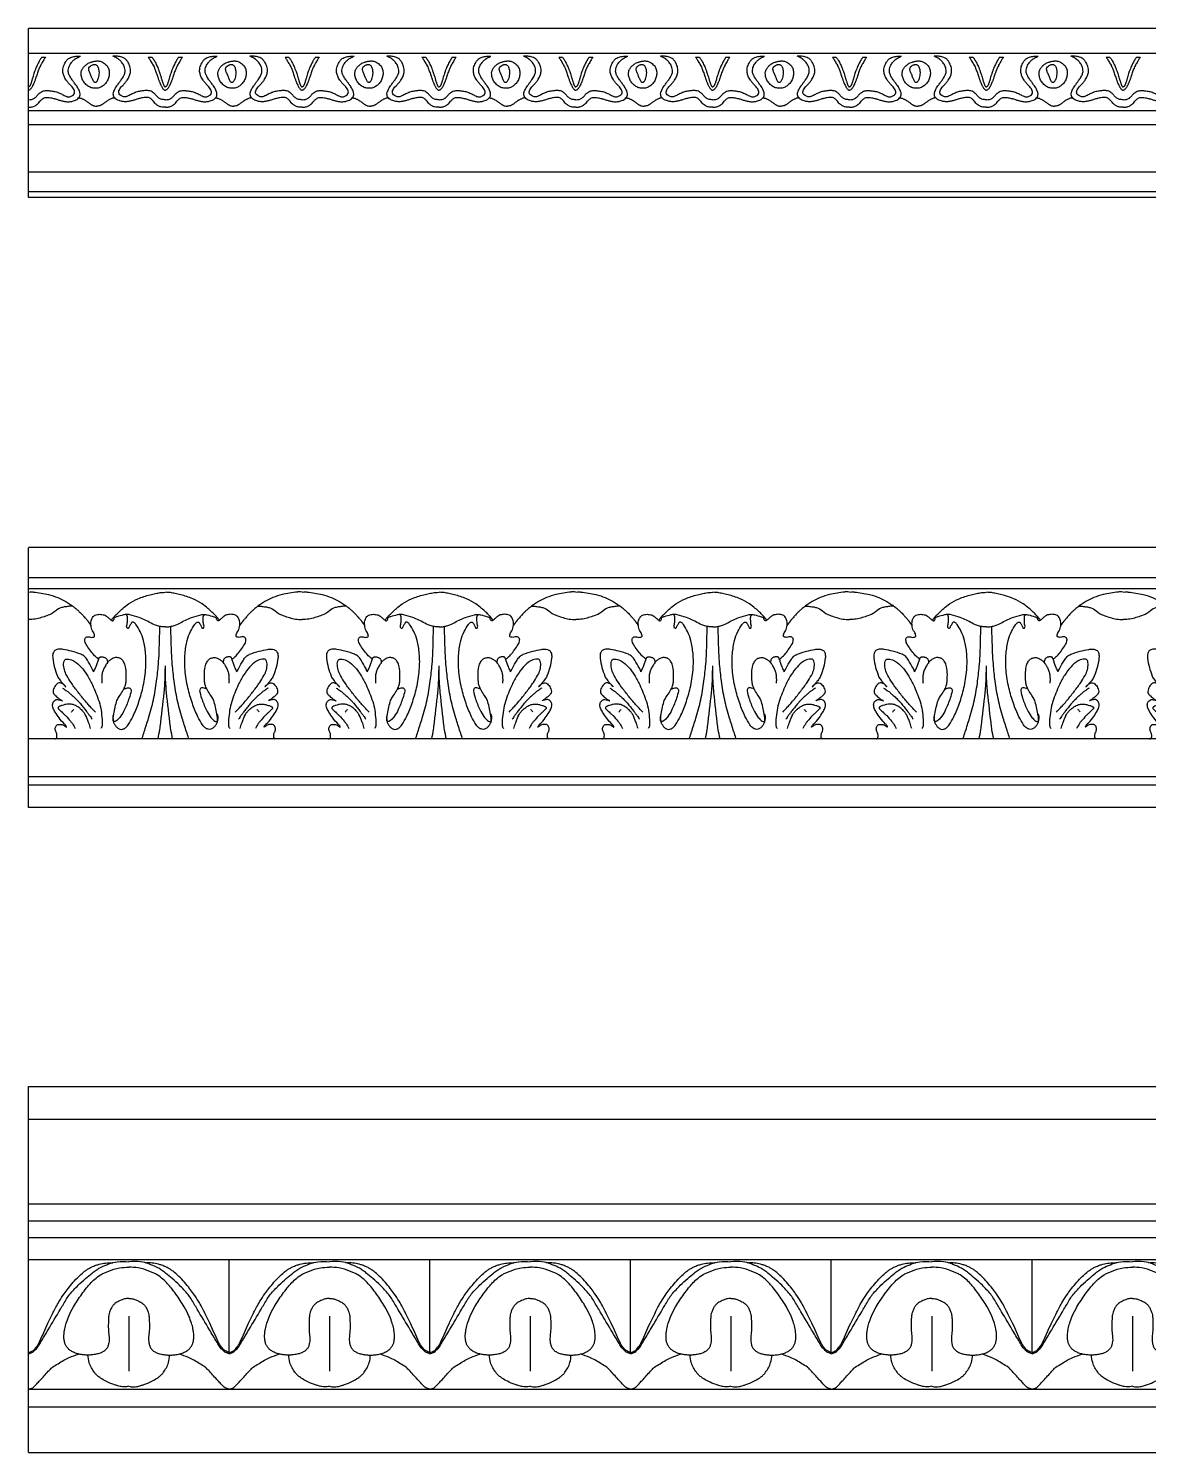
# Model space of a CAD drawing. Header units: millimetres. Extents: x 119.1 to 211.3, y 226 to 289.5.
# Drawn here: x 178.34 to 190.62, y 242.56 to 258.17 of the extents above; entities that cross this region are included whole.
import ezdxf

# ---------------------------------------------------------------- set-up
doc = ezdxf.new("R2010")
doc.units = ezdxf.units.MM

# ---------------------------------------------------------------- blocks, each defined once
blk = doc.blocks.new('*U252')
at = {"color": 0}
for p, q in [((1.5, 1.424), (-1.5, 1.424)), ((1.5, 1.094), (-1.5, 1.094)), ((1.5, 0.973), (-1.5, 0.973)), ((1.5, -0.673), (-1.5, -0.673)), ((1.5, -1.089), (-1.5, -1.089)), ((1.5, -1.178), (-1.5, -1.178)), ((1.5, -1.424), (-1.5, -1.424))]:
    blk.add_line(p, q, dxfattribs=at)
for points in [[(-1.5, 0.937, -0.009265), (-1.461, 0.938, -0.024112), (-1.446, 0.937, -0.032651), (-1.28, 0.91, -0.051327), (-1.178, 0.876, -0.015864), (-1.091, 0.833, -0.029188), (-1.046, 0.805, -0.0031), (-1.009, 0.779, -0.013546), (-1.001, 0.772, -0.005427), (-0.98, 0.756, -0.008258), (-0.967, 0.744, -0.008215), (-0.943, 0.722, -0.010236), (-0.925, 0.704, -0.003917), (-0.906, 0.684, -0.007644), (-0.897, 0.674, -0.001333), (-0.881, 0.656, -0.002462), (-0.873, 0.646, -0.000233), (-0.866, 0.638, -0.000934), (-0.865, 0.637, -0.00168), (-0.858, 0.628, -0.002001), (-0.852, 0.621, -0.000953), (-0.85, 0.619, -0.001013), (-0.849, 0.617, -0.004088), (-0.846, 0.614, -0.003501), (-0.843, 0.61, -0.002399), (-0.84, 0.605, -0.004024), (-0.838, 0.603, -0.000046), (-0.838, 0.603, -0.000083), (-0.837, 0.602, -0.000848), (-0.834, 0.597, -0.000627), (-0.828, 0.59, -0.000987), (-0.828, 0.589, -0.00001), (-0.823, 0.582, -0.00253), (-0.82, 0.577, -0.00158), (-0.815, 0.57)], [(1.5, 0.937, 0.009265), (1.461, 0.938, 0.024112), (1.446, 0.937, 0.032651), (1.28, 0.91, 0.051327), (1.178, 0.876, 0.015864), (1.091, 0.833, 0.029188), (1.046, 0.805, 0.0031), (1.009, 0.779, 0.013546), (1.001, 0.773, 0.005427), (0.98, 0.756, 0.008258), (0.967, 0.744, 0.008215), (0.943, 0.722, 0.010236), (0.925, 0.704, 0.003917), (0.906, 0.684, 0.007644), (0.897, 0.674, 0.001333), (0.881, 0.656, 0.002462), (0.873, 0.646, 0.000233), (0.866, 0.638, 0.000934), (0.865, 0.637, 0.00168), (0.858, 0.628, 0.002001), (0.852, 0.621, 0.000953), (0.85, 0.619, 0.001013), (0.849, 0.617, 0.004088), (0.846, 0.614, 0.003501), (0.843, 0.61, 0.002399), (0.84, 0.605, 0.004024), (0.838, 0.603, 0.000046), (0.838, 0.603, 0.000083), (0.837, 0.602, 0.000848), (0.834, 0.597, 0.000627), (0.828, 0.59, 0.000987), (0.828, 0.589, 0.00001), (0.823, 0.582, 0.00253), (0.82, 0.577, 0.00158), (0.815, 0.57)], [(-1.01, 0.78, 0.014875), (-1.036, 0.781, 0.026831), (-1.05, 0.781, 0.021209), (-1.097, 0.775, 0.023595), (-1.138, 0.767, 0.119445), (-1.202, 0.732, -0.091224), (-1.283, 0.683, -0.03369), (-1.409, 0.644, -0.062134), (-1.48, 0.637, -0.001125), (-1.498, 0.637, -0.013389), (-1.5, 0.637), (-1.5, 0.637, -0.000039), (-1.5, 0.637, -0.000035), (-1.5, 0.637)], [(-0.59, 0.634, -0.007905), (-0.566, 0.663, -0.017317), (-0.554, 0.675, -0.019623), (-0.467, 0.758, -0.028886), (-0.403, 0.808, -0.04973), (-0.3, 0.864, -0.041813), (-0.168, 0.907, -0.008229), (-0.107, 0.921, -0.009921), (-0.055, 0.931, -0.024032), (-0.038, 0.933, -0.011014), (0, 0.934)], [(0.59, 0.634, 0.007905), (0.566, 0.663, 0.017317), (0.554, 0.676, 0.019623), (0.467, 0.758, 0.028886), (0.403, 0.808, 0.04973), (0.3, 0.864, 0.041813), (0.168, 0.907, 0.008229), (0.107, 0.921, 0.009921), (0.055, 0.931, 0.024032), (0.038, 0.933, 0.011014), (0, 0.934)], [(1.01, 0.78, -0.014875), (1.036, 0.781, -0.026831), (1.05, 0.781, -0.021209), (1.097, 0.775, -0.023595), (1.138, 0.767, -0.119445), (1.202, 0.732, 0.091224), (1.283, 0.683, 0.03369), (1.409, 0.644, 0.062134), (1.48, 0.637, 0.001125), (1.498, 0.637, 0.013389), (1.5, 0.637), (1.5, 0.637, 0.000039), (1.5, 0.637, 0.000035), (1.5, 0.637)], [(-0.732, 0.203, -0.020945), (-0.766, 0.23, -0.032638), (-0.785, 0.25, -0.043803), (-0.867, 0.361, -0.119072), (-0.883, 0.41, -0.015011), (-0.884, 0.418, -0.038757), (-0.883, 0.421, -0.129555), (-0.88, 0.43, -0.074354), (-0.868, 0.441, -0.259261), (-0.833, 0.445, 0.18913), (-0.787, 0.444, 0.013345), (-0.776, 0.449, 0.163806), (-0.776, 0.449, 0.107539), (-0.775, 0.45, 0.023371), (-0.775, 0.456, 0.155972), (-0.79, 0.501, -0.11976), (-0.813, 0.557, -0.001508), (-0.815, 0.572, -0.008918), (-0.815, 0.575, -0.010488), (-0.815, 0.576, -0.001423), (-0.816, 0.588, -0.081218), (-0.812, 0.623, -0.069504), (-0.797, 0.66, -0.155991), (-0.77, 0.684, -0.110956), (-0.72, 0.693, -0.055891), (-0.671, 0.686, -0.095956), (-0.645, 0.673, -0.036831), (-0.615, 0.648, 0.048737), (-0.592, 0.629, 0.00177), (-0.586, 0.624, 0.023716), (-0.585, 0.624, 0.032981), (-0.583, 0.623, 0.029648), (-0.581, 0.622, 0.049577), (-0.579, 0.622, 0.072701), (-0.577, 0.622, 0.023979), (-0.576, 0.622, 0.014845), (-0.575, 0.623, 0.055902), (-0.574, 0.624, 0.016455), (-0.57, 0.627, 0.071951), (-0.567, 0.63, 0.034458), (-0.562, 0.639, 0.109955), (-0.56, 0.646, 0.074555), (-0.561, 0.655)], [(0, 0.556, -0.02151), (-0.028, 0.556, -0.030126), (-0.048, 0.558, -0.004046), (-0.065, 0.561, -0.00634), (-0.076, 0.564, -0.083104), (-0.157, 0.596, 0.051032), (-0.286, 0.657, 0.014574), (-0.388, 0.689, 0.069057), (-0.41, 0.692, 0.008512), (-0.425, 0.692, 0.022977), (-0.43, 0.692, 0.004694), (-0.434, 0.691, 0.002239), (-0.441, 0.69, 0.024449), (-0.46, 0.686, 0.006332), (-0.532, 0.667, 0.031029), (-0.546, 0.663, 0.012778), (-0.578, 0.649)], [(-0.568, -0.398, 0.033812), (-0.574, -0.423, 0.052081), (-0.575, -0.439, 0.017774), (-0.572, -0.467, 0.030016), (-0.569, -0.483, 0.052207), (-0.564, -0.498, 0.026716), (-0.548, -0.526, 0.08881), (-0.526, -0.55, 0.08924), (-0.498, -0.565, 0.134639), (-0.469, -0.566, 0.10777), (-0.438, -0.551, 0.079959), (-0.408, -0.519, 0.033668), (-0.357, -0.429, 0.028813), (-0.296, -0.282, 0.026117), (-0.247, -0.114, 0.038081), (-0.216, 0.083, 0.041851), (-0.216, 0.265, 0.038801), (-0.24, 0.407, 0.054263), (-0.275, 0.504, 0.038738), (-0.322, 0.583, 0.11177), (-0.346, 0.604, 0.006986), (-0.352, 0.607, 0.056198), (-0.353, 0.608, 0.042827), (-0.356, 0.608, 0.052332), (-0.359, 0.608, 0.057503), (-0.362, 0.607, 0.052735), (-0.365, 0.606, 0.04635), (-0.368, 0.604, 0.036833), (-0.371, 0.6, 0.038453), (-0.376, 0.594, 0.008216), (-0.392, 0.564, 0.035529), (-0.399, 0.549, -0.066631), (-0.403, 0.542, -0.173951), (-0.405, 0.54, -0.082412), (-0.411, 0.539, -0.186842), (-0.418, 0.543, -0.137387), (-0.423, 0.552, -0.129815), (-0.422, 0.576, 0.071509), (-0.416, 0.619, 0.010014), (-0.416, 0.666, 0.075056), (-0.417, 0.672, 0.025866), (-0.419, 0.675, 0.013663), (-0.421, 0.68, 0.058096), (-0.425, 0.686, 0.044747), (-0.431, 0.692)], [(0, 0.556, 0.02151), (0.028, 0.556, 0.030126), (0.048, 0.558, 0.004046), (0.065, 0.562, 0.00634), (0.076, 0.564, 0.083104), (0.157, 0.596, -0.051032), (0.286, 0.657, -0.014574), (0.388, 0.689, -0.069057), (0.41, 0.692, -0.008512), (0.425, 0.692, -0.022977), (0.43, 0.692, -0.004694), (0.434, 0.691, -0.002239), (0.441, 0.69, -0.024449), (0.46, 0.687, -0.006332), (0.532, 0.667, -0.031029), (0.546, 0.663, -0.012778), (0.578, 0.649)], [(0.568, -0.398, -0.033812), (0.574, -0.423, -0.052081), (0.575, -0.439, -0.017774), (0.572, -0.467, -0.030016), (0.569, -0.483, -0.052207), (0.564, -0.498, -0.026716), (0.548, -0.526, -0.08881), (0.526, -0.55, -0.08924), (0.498, -0.565, -0.134639), (0.469, -0.566, -0.10777), (0.438, -0.551, -0.079959), (0.408, -0.519, -0.033668), (0.357, -0.429, -0.028813), (0.296, -0.282, -0.026117), (0.247, -0.114, -0.038081), (0.216, 0.083, -0.041851), (0.216, 0.265, -0.038801), (0.24, 0.407, -0.054263), (0.275, 0.504, -0.038738), (0.322, 0.583, -0.11177), (0.346, 0.604, -0.006986), (0.352, 0.607, -0.056198), (0.353, 0.608, -0.042827), (0.356, 0.608, -0.052332), (0.359, 0.608, -0.057503), (0.362, 0.607, -0.052735), (0.365, 0.606, -0.04635), (0.368, 0.604, -0.036833), (0.371, 0.6, -0.038453), (0.376, 0.594, -0.008216), (0.392, 0.564, -0.035529), (0.399, 0.549, 0.066631), (0.403, 0.542, 0.173951), (0.405, 0.54, 0.082412), (0.411, 0.54, 0.186842), (0.418, 0.543, 0.137387), (0.423, 0.552, 0.129815), (0.422, 0.576, -0.071509), (0.416, 0.62, -0.010014), (0.416, 0.666, -0.075056), (0.417, 0.672, -0.025866), (0.419, 0.675, -0.013663), (0.421, 0.68, -0.058096), (0.425, 0.686, -0.044747), (0.431, 0.692)], [(0.732, 0.203, 0.020945), (0.766, 0.23, 0.032638), (0.785, 0.25, 0.043803), (0.867, 0.361, 0.119072), (0.883, 0.41, 0.015011), (0.884, 0.418, 0.038757), (0.883, 0.422, 0.129555), (0.88, 0.43, 0.074354), (0.868, 0.441, 0.259261), (0.833, 0.445, -0.18913), (0.787, 0.444, -0.013345), (0.776, 0.449, -0.163806), (0.776, 0.449, -0.107539), (0.775, 0.45, -0.023371), (0.775, 0.456, -0.155972), (0.79, 0.501, 0.11976), (0.813, 0.557, 0.001508), (0.815, 0.572, 0.008918), (0.815, 0.575, 0.010488), (0.815, 0.576, 0.001423), (0.816, 0.588, 0.081218), (0.812, 0.623, 0.069504), (0.797, 0.66, 0.155991), (0.77, 0.684, 0.110956), (0.72, 0.693, 0.055891), (0.671, 0.686, 0.095956), (0.645, 0.673, 0.036831), (0.615, 0.648, -0.048737), (0.592, 0.629, -0.00177), (0.586, 0.624, -0.023716), (0.585, 0.624, -0.032981), (0.583, 0.623, -0.029648), (0.581, 0.623, -0.049577), (0.579, 0.622, -0.072701), (0.577, 0.622, -0.023979), (0.576, 0.623, -0.014845), (0.575, 0.623, -0.055902), (0.574, 0.624, -0.016455), (0.57, 0.627, -0.071951), (0.567, 0.63, -0.034458), (0.562, 0.639, -0.109955), (0.56, 0.646, -0.074555), (0.561, 0.655)], [(-0.256, -0.666, 0.000102), (-0.255, -0.663, 0.000908), (-0.254, -0.662, 0.004932), (-0.232, -0.594, 0.002262), (-0.184, -0.444, 0.021943), (-0.131, -0.243, 0.021968), (-0.096, -0.038, 0.009403), (-0.076, 0.146, 0.013589), (-0.068, 0.274, 0.000142), (-0.064, 0.386, 0.00077), (-0.064, 0.407), (-0.06, 0.53, 0.000003), (-0.06, 0.536, 0.000001), (-0.059, 0.561)], [(0.256, -0.666, -0.000102), (0.255, -0.663, -0.000908), (0.254, -0.662, -0.004932), (0.232, -0.594, -0.002262), (0.184, -0.444, -0.021943), (0.131, -0.243, -0.021968), (0.096, -0.038, -0.009403), (0.076, 0.146, -0.013589), (0.068, 0.274, -0.000142), (0.064, 0.386, -0.00077), (0.064, 0.407), (0.06, 0.531, -0.000003), (0.06, 0.536, -0.000001), (0.059, 0.561)], [(-0.787, 0.064, 0.00877), (-0.797, 0.088, 0.01336), (-0.804, 0.103, 0.026402), (-0.855, 0.192, 0.056614), (-0.885, 0.229, 0.092233), (-0.925, 0.255, 0.039743), (-1.028, 0.289, 0.022208), (-1.121, 0.308, 0.048506), (-1.164, 0.311, 0.041089), (-1.188, 0.308, 0.059061), (-1.204, 0.302, 0.137393), (-1.22, 0.289, 0.089529), (-1.232, 0.262, 0.087248), (-1.234, 0.213, 0.040317), (-1.214, 0.111, 0.015933), (-1.183, 0.016, 0.065164), (-1.172, -0.006, 0.01464), (-1.143, -0.044, 0.017818), (-1.118, -0.074, 0.00035), (-1.107, -0.087, 0.00481), (-1.106, -0.088, 0.002411), (-1.103, -0.09, 0.000727), (-1.096, -0.098, 0.011386), (-1.095, -0.099, 0.003772), (-1.091, -0.102)], [(-0.767, -0.378, -0.008207), (-0.821, -0.322, -0.012532), (-0.855, -0.284, -0.000245), (-0.896, -0.236, -0.001727), (-0.901, -0.229, -0.007062), (-0.929, -0.195, -0.002565), (-1.002, -0.1, -0.020394), (-1.034, -0.055, -0.012704), (-1.081, 0.022, -0.067218), (-1.107, 0.085, -0.069212), (-1.115, 0.151, -0.06798), (-1.11, 0.181, -0.133459), (-1.101, 0.195, -0.152515), (-1.091, 0.2, -0.059969), (-1.06, 0.201, -0.114932), (-0.999, 0.18, -0.074336), (-0.924, 0.115, -0.038159), (-0.858, 0.027, -0.03447), (-0.8, -0.08, -0.02422), (-0.727, -0.263, -0.048565), (-0.705, -0.358, -0.012262), (-0.693, -0.461, -0.029323), (-0.692, -0.505, -0.000233), (-0.692, -0.511, -0.002069), (-0.692, -0.512, -0.008085), (-0.693, -0.52, -0.008343), (-0.693, -0.529, -0.038473), (-0.694, -0.531, -0.006966), (-0.696, -0.54, -0.063201), (-0.7, -0.547, -0.043903), (-0.706, -0.557)], [(-0.787, 0.064, 0.014306), (-0.765, 0.108, 0.024734), (-0.755, 0.134, 0.005127), (-0.741, 0.174, -0.009487), (-0.734, 0.195, -0.015183), (-0.726, 0.214, -0.046639), (-0.723, 0.22, -0.127099), (-0.719, 0.223, -0.063815), (-0.71, 0.226, -0.040203), (-0.7, 0.228, -0.037294), (-0.689, 0.227, -0.03761), (-0.679, 0.225, -0.033381), (-0.667, 0.221, -0.056599), (-0.657, 0.216, -0.049447), (-0.647, 0.208, -0.077391), (-0.642, 0.201, -0.036005), (-0.636, 0.185, -0.099467), (-0.634, 0.17, -0.07691), (-0.639, 0.152)], [(-0.571, -0.47, -0.006073), (-0.572, -0.459, -0.029314), (-0.572, -0.456, -0.028141), (-0.568, -0.419, -0.013381), (-0.554, -0.343, -0.015259), (-0.535, -0.265, -0.044845), (-0.525, -0.24, -0.044167), (-0.499, -0.196, 0.03229), (-0.461, -0.138, 0.000932), (-0.454, -0.124, 0.003212), (-0.452, -0.12, 0.025809), (-0.45, -0.116, 0.004976), (-0.441, -0.092, 0.072182), (-0.431, -0.048, 0.030227), (-0.429, 0.06, 0.053945), (-0.441, 0.134, 0.082557), (-0.462, 0.179, 0.098295), (-0.489, 0.207, 0.11707), (-0.52, 0.218, 0.074283), (-0.557, 0.217, 0.096827), (-0.583, 0.207, 0.024807), (-0.612, 0.187, 0.053373), (-0.623, 0.176, 0.005017), (-0.636, 0.16, 0.016579), (-0.639, 0.156, 0.005203), (-0.647, 0.145, 0.005264), (-0.654, 0.134, 0.012438), (-0.657, 0.128, 0.003929), (-0.668, 0.109, 0.0434), (-0.685, 0.069, 0.047147), (-0.695, 0.031, 0.022225), (-0.696, 0.012, 0.010381), (-0.698, -0.029, 0.020066), (-0.697, -0.04, 0.010525), (-0.695, -0.061)], [(0.571, -0.47, 0.006073), (0.572, -0.459, 0.029314), (0.572, -0.456, 0.028141), (0.568, -0.419, 0.013381), (0.554, -0.343, 0.015259), (0.534, -0.265, 0.044845), (0.525, -0.24, 0.044167), (0.499, -0.196, -0.03229), (0.461, -0.138, -0.000932), (0.454, -0.124, -0.003212), (0.452, -0.12, -0.025809), (0.45, -0.116, -0.004976), (0.441, -0.092, -0.072182), (0.431, -0.048, -0.030227), (0.429, 0.06, -0.053945), (0.441, 0.134, -0.082557), (0.462, 0.179, -0.098295), (0.489, 0.207, -0.11707), (0.52, 0.218, -0.074283), (0.557, 0.217, -0.096827), (0.583, 0.207, -0.024807), (0.612, 0.187, -0.053373), (0.623, 0.176, -0.005017), (0.636, 0.16, -0.016579), (0.639, 0.156, -0.005203), (0.647, 0.145, -0.005264), (0.654, 0.134, -0.012438), (0.657, 0.128, -0.003929), (0.668, 0.109, -0.0434), (0.685, 0.069, -0.047147), (0.695, 0.031, -0.022225), (0.696, 0.012, -0.010381), (0.698, -0.029, -0.020066), (0.697, -0.04, -0.010525), (0.695, -0.06)], [(0.787, 0.064, -0.014306), (0.765, 0.108, -0.024734), (0.755, 0.134, -0.005127), (0.741, 0.174, 0.009487), (0.734, 0.195, 0.015183), (0.726, 0.214, 0.046639), (0.723, 0.22, 0.127099), (0.719, 0.223, 0.063815), (0.71, 0.226, 0.040203), (0.7, 0.228, 0.037294), (0.689, 0.227, 0.03761), (0.679, 0.225, 0.033381), (0.667, 0.222, 0.056599), (0.657, 0.216, 0.049447), (0.647, 0.208, 0.077391), (0.642, 0.201, 0.036005), (0.636, 0.185, 0.099467), (0.634, 0.17, 0.07691), (0.639, 0.152)], [(0.767, -0.378, 0.008207), (0.821, -0.322, 0.012532), (0.855, -0.284, 0.000245), (0.896, -0.236, 0.001727), (0.901, -0.229, 0.007062), (0.929, -0.195, 0.002565), (1.002, -0.1, 0.020394), (1.034, -0.055, 0.012704), (1.081, 0.022, 0.067218), (1.107, 0.085, 0.069212), (1.115, 0.151, 0.06798), (1.11, 0.181, 0.133459), (1.101, 0.195, 0.152515), (1.091, 0.2, 0.059969), (1.06, 0.201, 0.114932), (0.999, 0.18, 0.074336), (0.924, 0.115, 0.038159), (0.858, 0.027, 0.03447), (0.8, -0.08, 0.02422), (0.727, -0.263, 0.048565), (0.705, -0.358, 0.012262), (0.693, -0.461, 0.029323), (0.692, -0.505, 0.000233), (0.692, -0.511, 0.002069), (0.692, -0.512, 0.008085), (0.693, -0.52, 0.008343), (0.693, -0.529, 0.038473), (0.694, -0.531, 0.006966), (0.696, -0.54, 0.063201), (0.699, -0.547, 0.043903), (0.706, -0.557)], [(0.787, 0.064, -0.00877), (0.797, 0.088, -0.01336), (0.804, 0.103, -0.026402), (0.855, 0.192, -0.056614), (0.885, 0.229, -0.092233), (0.924, 0.255, -0.039743), (1.028, 0.289, -0.022208), (1.121, 0.308, -0.048506), (1.164, 0.311, -0.041089), (1.188, 0.308, -0.059061), (1.204, 0.302, -0.137393), (1.22, 0.289, -0.089529), (1.232, 0.262, -0.087248), (1.234, 0.213, -0.040317), (1.214, 0.111, -0.015933), (1.183, 0.016, -0.065164), (1.172, -0.006, -0.01464), (1.143, -0.044, -0.017818), (1.118, -0.074, -0.00035), (1.107, -0.087, -0.00481), (1.106, -0.088, -0.002411), (1.103, -0.09, -0.000727), (1.096, -0.098, -0.011386), (1.095, -0.099, -0.003772), (1.091, -0.102)], [(-0.08, -0.671, 0.004168), (-0.06, -0.568, 0.015717), (-0.056, -0.541, 0.003392), (-0.013, -0.162, 0.014247), (-0.006, -0.072, 0.000833), (-0.005, -0.057, 0.000234), (-0.002, -0.002, 0.007314), (-0.001, 0.051, 0.004931), (0, 0.129)], [(0.08, -0.67, -0.004168), (0.06, -0.568, -0.015717), (0.056, -0.541, -0.003392), (0.013, -0.162, -0.014247), (0.006, -0.072, -0.000833), (0.005, -0.057, -0.000234), (0.002, -0.002, -0.007314), (0.001, 0.051, -0.004931), (0, 0.129)], [(-1.091, -0.102, 0.220719), (-1.091, -0.103, 0.239376), (-1.091, -0.103, 0.096624), (-1.091, -0.102, 0.091823), (-1.091, -0.102, 0.144133), (-1.091, -0.102, 0.026865), (-1.092, -0.1, 0.013184), (-1.092, -0.1, 0.00057), (-1.093, -0.098, 0.09005), (-1.118, -0.073, 0.085481), (-1.151, -0.058, 0.217548), (-1.177, -0.062, 0.109023), (-1.213, -0.099, 0.104967), (-1.231, -0.151, 0.205044), (-1.223, -0.179, 0.039591), (-1.202, -0.202, 0.027769), (-1.167, -0.23, 0.01646), (-1.153, -0.24, 0.014501), (-1.136, -0.25)], [(-1.127, -0.115, -0.01475), (-1.089, -0.14, -0.022192), (-1.064, -0.158, -0.000819), (-1.035, -0.183, -0.007363), (-1.032, -0.186, -0.009144), (-0.992, -0.222, -0.01041), (-0.958, -0.256, -0.001618), (-0.948, -0.266, -0.010257), (-0.946, -0.268, -0.004732), (-0.944, -0.271, -0.001403), (-0.935, -0.281, -0.004124), (-0.903, -0.321, -0.004202), (-0.871, -0.361, -0.003342), (-0.87, -0.362, -0.000174), (-0.846, -0.395, -0.010328), (-0.828, -0.419, -0.006736), (-0.802, -0.457)], [(-0.455, -0.126, -0.011631), (-0.446, -0.122, -0.014576), (-0.438, -0.12, -0.023064), (-0.414, -0.114, -0.038792), (-0.4, -0.113, -0.159236), (-0.39, -0.116, -0.109677), (-0.38, -0.127, -0.17794), (-0.376, -0.145, -0.037393), (-0.397, -0.226, -0.030035), (-0.447, -0.351, -0.046488), (-0.492, -0.427, -0.03769), (-0.524, -0.465, -0.087749), (-0.542, -0.478, -0.096814), (-0.561, -0.482, -0.231861), (-0.569, -0.479, -0.109428), (-0.571, -0.476, -0.078511), (-0.571, -0.47)], [(0.455, -0.126, 0.011631), (0.446, -0.122, 0.014576), (0.438, -0.12, 0.023064), (0.414, -0.114, 0.038792), (0.4, -0.113, 0.159236), (0.39, -0.116, 0.109677), (0.38, -0.127, 0.17794), (0.376, -0.145, 0.037393), (0.397, -0.226, 0.030035), (0.447, -0.351, 0.046488), (0.492, -0.427, 0.03769), (0.524, -0.465, 0.087749), (0.542, -0.478, 0.096814), (0.561, -0.482, 0.231861), (0.569, -0.479, 0.109428), (0.57, -0.475, 0.078511), (0.571, -0.47)], [(1.127, -0.115, 0.01475), (1.089, -0.14, 0.022192), (1.064, -0.158, 0.000819), (1.035, -0.183, 0.007363), (1.032, -0.186, 0.009144), (0.992, -0.222, 0.01041), (0.958, -0.256, 0.001618), (0.948, -0.266, 0.010257), (0.946, -0.268, 0.004732), (0.944, -0.271, 0.001403), (0.935, -0.281, 0.004124), (0.903, -0.321, 0.004202), (0.871, -0.361, 0.003342), (0.87, -0.362, 0.000174), (0.846, -0.394, 0.010328), (0.828, -0.419, 0.006736), (0.802, -0.457)], [(1.091, -0.102, -0.220719), (1.091, -0.103, -0.239376), (1.091, -0.103, -0.096624), (1.091, -0.102, -0.091823), (1.091, -0.102, -0.144133), (1.091, -0.102, -0.026865), (1.092, -0.1, -0.013184), (1.092, -0.1, -0.00057), (1.093, -0.098, -0.09005), (1.118, -0.073, -0.085481), (1.151, -0.058, -0.217548), (1.177, -0.062, -0.109023), (1.213, -0.099, -0.104967), (1.231, -0.151, -0.205044), (1.223, -0.179, -0.039591), (1.202, -0.202, -0.027769), (1.167, -0.23, -0.01646), (1.153, -0.24, -0.014501), (1.136, -0.25)], [(-1.084, -0.542, 0.002105), (-1.085, -0.539, 0.012662), (-1.085, -0.539, 0.105081), (-1.106, -0.509, -0.04321), (-1.165, -0.442, -0.024127), (-1.207, -0.379, -0.036764), (-1.23, -0.334, -0.142103), (-1.235, -0.288, -0.179222), (-1.217, -0.256, -0.072643), (-1.195, -0.242, -0.14011), (-1.181, -0.241, -0.01904), (-1.158, -0.245, -0.03083), (-1.144, -0.249), (-1.138, -0.252), (-1.132, -0.254, 0.036544), (-1.13, -0.255, 0.22831), (-1.129, -0.254, 0.096607), (-1.129, -0.254, 0.083293), (-1.129, -0.254, 0.259244), (-1.129, -0.254, 0.25602), (-1.13, -0.254)], [(-0.819, -0.557, -0.009866), (-0.837, -0.501, -0.013497), (-0.852, -0.461, -0.001256), (-0.87, -0.42, -0.009751), (-0.872, -0.415, -0.037535), (-0.882, -0.397, -0.02582), (-0.9, -0.372, -0.02977), (-0.917, -0.354, -0.025438), (-0.939, -0.335, -0.027036), (-0.96, -0.321, -0.025136), (-0.984, -0.307, -0.034641), (-1.009, -0.297, -0.039919), (-1.031, -0.292, -0.037613), (-1.056, -0.29, -0.043153), (-1.078, -0.292, -0.017092), (-1.102, -0.297, -0.014073), (-1.131, -0.305, -0.012056), (-1.146, -0.31, -0.014105), (-1.159, -0.315, -0.079521), (-1.172, -0.322, -0.163077), (-1.175, -0.329, -0.079892), (-1.175, -0.333, -0.087905), (-1.174, -0.338, -0.030491), (-1.171, -0.344, -0.047561), (-1.168, -0.347, -0.007923), (-1.16, -0.355, -0.004211), (-1.146, -0.368, -0.00587), (-1.127, -0.385, 0.004658), (-1.104, -0.407, 0.020307), (-1.093, -0.417, 0.003663), (-1.039, -0.477, 0.040847), (-1.019, -0.503, 0.022151), (-0.988, -0.557)], [(0.819, -0.557, 0.009866), (0.837, -0.501, 0.013497), (0.852, -0.461, 0.001256), (0.87, -0.42, 0.009751), (0.872, -0.415, 0.037535), (0.882, -0.396, 0.02582), (0.9, -0.372, 0.02977), (0.917, -0.354, 0.025438), (0.939, -0.335, 0.027036), (0.96, -0.32, 0.025136), (0.984, -0.307, 0.034641), (1.009, -0.297, 0.039919), (1.031, -0.292, 0.037613), (1.056, -0.29, 0.043153), (1.078, -0.292, 0.017092), (1.102, -0.297, 0.014073), (1.131, -0.305, 0.012056), (1.146, -0.31, 0.014105), (1.159, -0.315, 0.079521), (1.171, -0.322, 0.163077), (1.175, -0.329, 0.079892), (1.175, -0.333, 0.087905), (1.174, -0.338, 0.030491), (1.171, -0.344, 0.047561), (1.168, -0.347, 0.007923), (1.16, -0.355, 0.004211), (1.146, -0.368, 0.00587), (1.127, -0.385, -0.004658), (1.104, -0.407, -0.020307), (1.093, -0.417, -0.003663), (1.039, -0.477, -0.040847), (1.019, -0.503, -0.022151), (0.988, -0.557)], [(1.084, -0.542, -0.002105), (1.085, -0.539, -0.012662), (1.085, -0.539, -0.105081), (1.106, -0.508, 0.04321), (1.165, -0.442, 0.024127), (1.207, -0.379, 0.036764), (1.23, -0.334, 0.142103), (1.235, -0.288, 0.179222), (1.217, -0.256, 0.072643), (1.194, -0.242, 0.14011), (1.181, -0.241, 0.01904), (1.158, -0.245, 0.03083), (1.144, -0.249), (1.138, -0.252), (1.132, -0.254, -0.036544), (1.13, -0.254, -0.22831), (1.129, -0.254, -0.096607), (1.129, -0.254, -0.083293), (1.129, -0.254, -0.259244), (1.129, -0.254, -0.25602), (1.129, -0.254)], [(-1.028, -0.378, -0.036333), (-1.018, -0.365, -0.036333), (-1.007, -0.353, -0.006763), (-1.004, -0.351, -0.006763), (-1.002, -0.349)], [(1.028, -0.378, 0.036333), (1.018, -0.365, 0.036333), (1.007, -0.353, 0.006763), (1.004, -0.351, 0.006763), (1.002, -0.349)], [(-1.212, -0.67, 0.050664), (-1.207, -0.671, 0.060205), (-1.203, -0.67, 0.0818), (-1.195, -0.666, 0.103495), (-1.19, -0.66, 0.112951), (-1.189, -0.656, 0.023593), (-1.188, -0.633, 0.129447), (-1.198, -0.598, -0.1318), (-1.207, -0.563, -0.158539), (-1.197, -0.53, -0.189793), (-1.172, -0.514, -0.107381), (-1.136, -0.515, -0.099697), (-1.1, -0.531, -0.000703), (-1.094, -0.535, 0.002916), (-1.093, -0.536, 0.000283), (-1.087, -0.541, 0.001016), (-1.086, -0.542, 0.010489), (-1.085, -0.542, 0.019899), (-1.085, -0.542, 0.282829), (-1.084, -0.542, 0.095332), (-1.084, -0.542)], [(1.212, -0.67, -0.050664), (1.207, -0.671, -0.060205), (1.203, -0.67, -0.0818), (1.195, -0.666, -0.103495), (1.19, -0.66, -0.112951), (1.189, -0.656, -0.023593), (1.188, -0.633, -0.129447), (1.198, -0.598, 0.1318), (1.207, -0.563, 0.158539), (1.197, -0.53, 0.189793), (1.172, -0.514, 0.107381), (1.136, -0.515, 0.099697), (1.1, -0.531, 0.000703), (1.094, -0.535, -0.002916), (1.093, -0.536, -0.000283), (1.087, -0.541, -0.001016), (1.085, -0.542, -0.010489), (1.085, -0.542, -0.019899), (1.085, -0.542, -0.282829), (1.084, -0.542, -0.095332), (1.084, -0.542)]]:
    blk.add_lwpolyline(points, format="xyb", dxfattribs=at)
for centre, start, end in [((-1.399, -0.658), 56.3072, 57.2357), ((1.399, -0.658), 122.7613, 123.6898)]:
    blk.add_arc(centre, 0.485, start, end, dxfattribs=at)
blk = doc.blocks.new('*U253')
at = {"color": 0, "linetype": 'ByBlock', "lineweight": -2, "transparency": 16777216}
for p in [(0, 0), (3, 0), (6, 0), (9, 0), (12, 0)]:
    blk.add_blockref('*U252', p, dxfattribs=at)
blk = doc.blocks.new('*U260')
at = {"color": 0}
for p, q in [((-1.1, 2.005), (1.1, 2.005)), ((-1.1, 1.647), (1.1, 1.647)), ((-1.1, 0.721), (1.1, 0.721)), ((-1.1, 0.533), (1.1, 0.533)), ((-1.1, 0.35), (1.1, 0.35)), ((-1.1, 0.11), (1.1, 0.11)), ((1.1, -0.909), (1.1, 0.111)), ((0, -0.512), (0, -1.114)), ((-1.1, -1.31), (1.1, -1.31)), ((-1.1, -1.504), (1.1, -1.504)), ((-1.1, -2.005), (1.1, -2.005))]:
    blk.add_line(p, q, dxfattribs=at)
at = {"color": 0, "flags": 128}
for points in [[(-1.1, -0.924, 0.044236), (-1.062, -0.91, 0.083154), (-1.044, -0.898, 0.020996), (-1.004, -0.857, 0.048078), (-0.989, -0.836, 0.00008), (-0.964, -0.794, 0.000025), (-0.884, -0.66, 0.00013), (-0.75, -0.435, -0.000259), (-0.683, -0.322, -0.043534), (-0.647, -0.271, -0.020088), (-0.556, -0.173, -0.01466), (-0.474, -0.097, -0.017806), (-0.403, -0.039, -0.012755), (-0.359, -0.007, -0.014034), (-0.317, 0.02, -0.034584), (-0.303, 0.027, -0.006276), (-0.22, 0.061, -0.069394), (-0.128, 0.084, -0.051365), (0, 0.084)], [(-1.1, -0.909, 0.053443), (-1.054, -0.891, 0.103077), (-1.035, -0.875, 0.022394), (-0.998, -0.826, 0.036091), (-0.98, -0.793, 0.012072), (-0.933, -0.691, -0.011963), (-0.887, -0.588, -0.002854), (-0.829, -0.469, -0.005963), (-0.8, -0.413, -0.017231), (-0.763, -0.348, -0.013117), (-0.709, -0.266, -0.015853), (-0.666, -0.209, -0.012709), (-0.609, -0.14, -0.017239), (-0.549, -0.076, -0.023281), (-0.501, -0.032, -0.01838), (-0.468, -0.007, -0.021145), (-0.438, 0.012, -0.026087), (-0.405, 0.029, -0.021404), (-0.362, 0.047, -0.025593), (-0.341, 0.053, -0.007929), (-0.273, 0.068, -0.044081), (-0.238, 0.072, -0.02642), (-0.179, 0.071)], [(0, -0.317, 0.040061), (-0.049, -0.323, 0.056763), (-0.083, -0.334, 0.020427), (-0.133, -0.359, 0.051096), (-0.152, -0.372, 0.049573), (-0.176, -0.398, 0.047719), (-0.196, -0.429, 0.033932), (-0.211, -0.467, 0.044772), (-0.219, -0.497, 0.027254), (-0.223, -0.542, 0.013834), (-0.225, -0.631, 0.026993), (-0.22, -0.709, -0.033464), (-0.216, -0.771, -0.041501), (-0.22, -0.805, -0.041018), (-0.229, -0.839, -0.080667), (-0.244, -0.867, -0.071271), (-0.271, -0.893, -0.050811), (-0.305, -0.912, -0.047152), (-0.345, -0.925, -0.024439), (-0.394, -0.934, -0.029062), (-0.437, -0.938, -0.024448), (-0.483, -0.936, -0.023184), (-0.532, -0.93, -0.034915), (-0.575, -0.919, -0.033631), (-0.617, -0.902, -0.054541), (-0.65, -0.881, -0.059578), (-0.675, -0.856, -0.054346), (-0.694, -0.825, -0.058095), (-0.705, -0.794, -0.029982), (-0.711, -0.756, -0.035496), (-0.712, -0.723, -0.01987), (-0.709, -0.69, -0.015841), (-0.703, -0.649, -0.030706), (-0.687, -0.589, -0.023154), (-0.659, -0.512, -0.032403), (-0.607, -0.409, -0.022515), (-0.516, -0.271, -0.010788), (-0.464, -0.202, -0.01546), (-0.425, -0.155, -0.035139), (-0.374, -0.106, -0.031166), (-0.311, -0.059, -0.044031), (-0.275, -0.04, -0.014817), (-0.165, 0.003, -0.053037), (-0.101, 0.019, -0.034777), (0, 0.025)], [(1.1, -0.924, -0.044236), (1.062, -0.91, -0.083154), (1.044, -0.898, -0.020996), (1.004, -0.857, -0.048078), (0.989, -0.836, -0.00008), (0.964, -0.794, -0.000025), (0.884, -0.66, -0.00013), (0.75, -0.435, 0.000259), (0.683, -0.322, 0.043534), (0.647, -0.271, 0.020088), (0.556, -0.173, 0.01466), (0.474, -0.097, 0.017806), (0.403, -0.039, 0.012755), (0.359, -0.007, 0.014034), (0.317, 0.02, 0.034584), (0.303, 0.027, 0.006276), (0.22, 0.061, 0.069394), (0.128, 0.084, 0.051365), (0, 0.084)], [(0, -0.317, -0.040061), (0.049, -0.323, -0.056763), (0.083, -0.334, -0.020427), (0.133, -0.359, -0.051096), (0.152, -0.372, -0.049573), (0.176, -0.398, -0.047719), (0.196, -0.429, -0.033932), (0.211, -0.467, -0.044772), (0.219, -0.497, -0.027254), (0.223, -0.542, -0.013834), (0.225, -0.631, -0.026993), (0.22, -0.709, 0.033464), (0.216, -0.771, 0.041501), (0.22, -0.805, 0.041018), (0.229, -0.839, 0.080667), (0.244, -0.867, 0.071271), (0.271, -0.893, 0.050811), (0.305, -0.912, 0.047152), (0.345, -0.925, 0.024439), (0.394, -0.934, 0.029062), (0.437, -0.938, 0.024448), (0.483, -0.936, 0.023184), (0.532, -0.93, 0.034915), (0.575, -0.919, 0.033631), (0.617, -0.902, 0.054541), (0.65, -0.881, 0.059578), (0.675, -0.856, 0.054346), (0.694, -0.825, 0.058095), (0.705, -0.794, 0.029982), (0.711, -0.756, 0.035496), (0.712, -0.723, 0.01987), (0.709, -0.69, 0.015841), (0.703, -0.649, 0.030706), (0.687, -0.589, 0.023154), (0.659, -0.512, 0.032403), (0.607, -0.409, 0.022515), (0.516, -0.271, 0.010788), (0.464, -0.202, 0.01546), (0.425, -0.155, 0.035139), (0.374, -0.106, 0.031166), (0.311, -0.059, 0.044031), (0.275, -0.04, 0.014817), (0.165, 0.003, 0.053037), (0.101, 0.019, 0.034777), (0, 0.025)], [(1.1, -0.909, -0.053443), (1.054, -0.891, -0.103077), (1.035, -0.875, -0.022394), (0.998, -0.826, -0.036091), (0.98, -0.793, -0.012072), (0.933, -0.691, 0.011963), (0.887, -0.588, 0.002854), (0.829, -0.469, 0.005963), (0.8, -0.413, 0.017231), (0.763, -0.348, 0.013117), (0.709, -0.266, 0.015853), (0.666, -0.209, 0.012709), (0.609, -0.14, 0.017239), (0.549, -0.076, 0.023281), (0.501, -0.032, 0.01838), (0.468, -0.007, 0.021145), (0.438, 0.012, 0.026087), (0.405, 0.029, 0.021404), (0.362, 0.047, 0.025593), (0.341, 0.053, 0.007929), (0.273, 0.068, 0.044081), (0.238, 0.072, 0.02642), (0.179, 0.071)], [(-1.1, -1.31, 0.046239), (-1.054, -1.296, 0.107603), (-1.037, -1.283, 0.001818), (-1.008, -1.251, -0.001633), (-0.975, -1.216, -0.000954), (-0.883, -1.115, -0.002904), (-0.852, -1.082, -0.063173), (-0.838, -1.07, -0.008076), (-0.714, -0.995, -0.033537), (-0.653, -0.964, -0.021606), (-0.552, -0.927)], [(1.1, -1.31, -0.046239), (1.054, -1.296, -0.107603), (1.037, -1.283, -0.001818), (1.008, -1.251, 0.001633), (0.975, -1.216, 0.000954), (0.883, -1.115, 0.002904), (0.852, -1.082, 0.063173), (0.838, -1.07, 0.008076), (0.714, -0.995, 0.033537), (0.653, -0.964, 0.021606), (0.552, -0.927)], [(0, -1.28, -0.037963), (-0.053, -1.286, -0.063778), (-0.085, -1.283, -0.011002), (-0.132, -1.271, -0.016193), (-0.164, -1.261, -0.029114), (-0.251, -1.225, -0.039083), (-0.311, -1.189, -0.027618), (-0.344, -1.164, -0.032222), (-0.37, -1.139, -0.036669), (-0.379, -1.126, -0.009658), (-0.411, -1.076, -0.068387), (-0.435, -1.019, -0.051193), (-0.448, -0.938)], [(0, -1.28, 0.037963), (0.053, -1.286, 0.063778), (0.085, -1.283, 0.011002), (0.132, -1.271, 0.016193), (0.164, -1.261, 0.029114), (0.251, -1.225, 0.039083), (0.311, -1.189, 0.027618), (0.344, -1.164, 0.032222), (0.37, -1.139, 0.036669), (0.379, -1.126, 0.009658), (0.411, -1.076, 0.068387), (0.435, -1.019, 0.051193), (0.448, -0.938)]]:
    blk.add_lwpolyline(points, format="xyb", dxfattribs=at)
blk = doc.blocks.new('*U261')
at = {"color": 0, "linetype": 'ByBlock', "lineweight": -2, "transparency": 16777216}
for p in [(0, 0), (2.2, 0), (4.4, 0), (6.6, 0), (8.8, 0), (11, 0)]:
    blk.add_blockref('*U260', p, dxfattribs=at)
blk = doc.blocks.new('*U277')
at = {"color": 0}
for p, q in [((0.75, 0.926), (-0.75, 0.926)), ((0.75, 0.653), (-0.75, 0.653)), ((0.75, 0.023), (-0.75, 0.023)), ((0.75, 0.023), (-0.75, 0.023)), ((0.75, -0.13), (-0.75, -0.13)), ((0.75, -0.649), (-0.75, -0.649)), ((0.75, -0.863), (-0.75, -0.863)), ((0.75, -0.926), (-0.75, -0.926))]:
    blk.add_line(p, q, dxfattribs=at)
at = {"color": 0, "flags": 128}
for points in [[(-0.75, 0.145, 0.045893), (-0.715, 0.149, 0.089495), (-0.698, 0.155, 0.005408), (-0.685, 0.163, 0.035672), (-0.683, 0.164, 0.011554), (-0.671, 0.175, 0.009721), (-0.657, 0.189, 0.009987), (-0.645, 0.202, -0.012772), (-0.633, 0.215, -0.017667), (-0.629, 0.218, -0.007443), (-0.619, 0.226, -0.078712), (-0.598, 0.238, -0.07268), (-0.573, 0.244, -0.014999), (-0.553, 0.245, -0.018088), (-0.537, 0.245, -0.006608), (-0.52, 0.244, -0.006091), (-0.501, 0.242, -0.025329), (-0.456, 0.235, -0.04661), (-0.433, 0.228, -0.006885), (-0.424, 0.224, -0.002701), (-0.4, 0.213, -0.016075), (-0.36, 0.193, 0.025248), (-0.334, 0.181, 0.045669), (-0.331, 0.18, 0.011716), (-0.318, 0.177, 0.106471), (-0.296, 0.178, 0.072984), (-0.268, 0.191, 0.121443), (-0.248, 0.211, 0.172081), (-0.244, 0.23, 0.07088), (-0.251, 0.253, 0.063486), (-0.265, 0.276, 0.019343), (-0.295, 0.31, -0.023086), (-0.32, 0.339, -0.004851), (-0.331, 0.353, -0.004376), (-0.343, 0.369, -0.056517), (-0.356, 0.393, -0.037867), (-0.37, 0.432, -0.094203), (-0.373, 0.481, -0.081806), (-0.357, 0.535, -0.016097), (-0.346, 0.555, -0.028286), (-0.339, 0.566, -0.045091), (-0.32, 0.589, -0.059739), (-0.302, 0.602, -0.049284), (-0.277, 0.613, -0.054696), (-0.254, 0.619, -0.007521), (-0.241, 0.62, -0.003986), (-0.218, 0.622, -0.016773), (-0.204, 0.622, -0.010556), (-0.181, 0.621)], [(-0.75, 0.062, 0.006724), (-0.734, 0.063, 0.036824), (-0.732, 0.063, 0.028658), (-0.696, 0.071, 0.054742), (-0.678, 0.079, 0.009815), (-0.667, 0.085, 0.020284), (-0.662, 0.089, 0.014845), (-0.654, 0.095, 0.01588), (-0.647, 0.1, 0.046885), (-0.639, 0.109, -0.022469), (-0.624, 0.128, -0.028435), (-0.602, 0.15, -0.047314), (-0.587, 0.161, -0.097), (-0.569, 0.168, -0.060804), (-0.537, 0.169, -0.009421), (-0.51, 0.167, -0.023652), (-0.499, 0.165, -0.004812), (-0.477, 0.16, -0.006591), (-0.461, 0.156, -0.013867), (-0.425, 0.145, 0.015015), (-0.388, 0.134, 0.008305), (-0.371, 0.13, 0.008546), (-0.355, 0.126, 0.02403), (-0.34, 0.124, 0.017747), (-0.321, 0.123, 0.027229), (-0.306, 0.123, 0.017761), (-0.284, 0.126, 0.029633), (-0.269, 0.129, 0.019112), (-0.247, 0.136, 0.051283), (-0.22, 0.149, 0.059802), (-0.201, 0.165, 0.03234), (-0.195, 0.171, 0.032746), (-0.191, 0.178, 0.104471), (-0.185, 0.198, 0.089448), (-0.186, 0.223, 0.010401), (-0.19, 0.235, 0.023792), (-0.192, 0.24, 0.016459), (-0.201, 0.26, 0.022377), (-0.209, 0.274, 0.008137), (-0.222, 0.296, 0.013131), (-0.232, 0.309, 0.000973), (-0.244, 0.326, -0.000985), (-0.256, 0.342, -0.000652), (-0.266, 0.356, -0.00055), (-0.279, 0.373, -0.018586), (-0.285, 0.382, -0.008136), (-0.297, 0.404, -0.033769), (-0.303, 0.415, -0.019136), (-0.31, 0.434, -0.067971), (-0.314, 0.456, -0.055824), (-0.312, 0.483, -0.046179), (-0.304, 0.51, -0.04804), (-0.292, 0.534, -0.016872), (-0.279, 0.553, -0.029184), (-0.27, 0.564, -0.021678), (-0.255, 0.579, -0.032549), (-0.243, 0.588, -0.016603), (-0.237, 0.592, -0.00439), (-0.213, 0.607, -0.022389), (-0.201, 0.613, -0.013352), (-0.181, 0.621)], [(-0.605, 0.611, 0.007237), (-0.613, 0.6, 0.013907), (-0.617, 0.594, 0.001112), (-0.626, 0.579, 0.004696), (-0.628, 0.576, 0.013919), (-0.638, 0.558, 0.010006), (-0.651, 0.533, 0.010357), (-0.662, 0.509, 0.010707), (-0.672, 0.485, 0.006907), (-0.684, 0.453, 0.011652), (-0.691, 0.433, 0.000712), (-0.7, 0.403, 0.0009), (-0.707, 0.379, 0.000336), (-0.71, 0.367, -0.000912), (-0.714, 0.354, -0.004481), (-0.716, 0.347, -0.002236), (-0.721, 0.332, -0.009335), (-0.724, 0.325, -0.00514), (-0.728, 0.313, -0.01882), (-0.731, 0.307, -0.011129), (-0.735, 0.298, -0.04208), (-0.738, 0.294, -0.030801), (-0.743, 0.289, -0.099537), (-0.746, 0.286, -0.097494), (-0.75, 0.286)], [(-0.563, 0.611, 0.007946), (-0.583, 0.581, 0.014549), (-0.593, 0.565, 0.001309), (-0.616, 0.523, 0.009955), (-0.619, 0.518, 0.012686), (-0.632, 0.491, 0.018426), (-0.64, 0.472, 0.003343), (-0.648, 0.45, 0.003164), (-0.656, 0.427, 0.002328), (-0.664, 0.403, -0.006819), (-0.672, 0.379, -0.004108), (-0.676, 0.367, -0.003024), (-0.681, 0.352, -0.006334), (-0.686, 0.341, -0.004037), (-0.693, 0.324, -0.010579), (-0.697, 0.315, -0.004854), (-0.706, 0.297, -0.019807), (-0.71, 0.288, -0.010469), (-0.72, 0.273, -0.055974), (-0.731, 0.26, -0.062741), (-0.743, 0.251, -0.056159), (-0.747, 0.25, -0.071689), (-0.75, 0.249)], [(0.75, 0.145, -0.041949), (0.71, 0.149, -0.093705), (0.693, 0.155, -0.005169), (0.68, 0.163, -0.036007), (0.678, 0.164, -0.011219), (0.666, 0.175, -0.009721), (0.652, 0.189, -0.009987), (0.64, 0.202, 0.012772), (0.628, 0.215, 0.017667), (0.624, 0.218, 0.007443), (0.614, 0.226, 0.078712), (0.593, 0.238, 0.07268), (0.568, 0.244, 0.014999), (0.548, 0.245, 0.018088), (0.532, 0.245, 0.006608), (0.515, 0.244, 0.006091), (0.496, 0.242, 0.025329), (0.451, 0.235, 0.04661), (0.428, 0.228, 0.006885), (0.419, 0.224, 0.002701), (0.395, 0.213, 0.016075), (0.355, 0.193, -0.025248), (0.329, 0.181, -0.045669), (0.326, 0.18, -0.011716), (0.313, 0.177, -0.106471), (0.291, 0.178, -0.072984), (0.263, 0.191, -0.121443), (0.243, 0.211, -0.172081), (0.239, 0.23, -0.07088), (0.246, 0.253, -0.063486), (0.26, 0.276, -0.019343), (0.29, 0.31, 0.023086), (0.315, 0.339, 0.004851), (0.326, 0.353, 0.004376), (0.338, 0.369, 0.056517), (0.351, 0.393, 0.037867), (0.365, 0.432, 0.094203), (0.368, 0.481, 0.081806), (0.352, 0.535, 0.016097), (0.341, 0.555, 0.028286), (0.334, 0.566, 0.045091), (0.315, 0.589, 0.059739), (0.297, 0.602, 0.049284), (0.272, 0.613, 0.054696), (0.249, 0.619, 0.007521), (0.236, 0.62, 0.003986), (0.213, 0.622, 0.016773), (0.199, 0.622, 0.010556), (0.176, 0.621)], [(0.75, 0.062, -0.052648), (0.702, 0.067, -0.081601), (0.673, 0.079, -0.002664), (0.658, 0.088, -0.022439), (0.657, 0.089, -0.012691), (0.648, 0.095, -0.01588), (0.642, 0.1, -0.046885), (0.634, 0.109, 0.022469), (0.619, 0.128, 0.028435), (0.597, 0.15, 0.047314), (0.582, 0.161, 0.097), (0.564, 0.168, 0.060804), (0.532, 0.169, 0.009421), (0.505, 0.167, 0.023652), (0.494, 0.165, 0.004812), (0.472, 0.16, 0.006591), (0.456, 0.156, 0.013867), (0.42, 0.145, -0.015015), (0.384, 0.134, -0.008305), (0.366, 0.13, -0.008546), (0.35, 0.126, -0.02403), (0.335, 0.124, -0.017747), (0.316, 0.123, -0.027229), (0.301, 0.123, -0.017761), (0.279, 0.126, -0.029633), (0.264, 0.129, -0.019112), (0.242, 0.136, -0.051283), (0.215, 0.149, -0.059802), (0.196, 0.165, -0.03234), (0.19, 0.171, -0.032746), (0.186, 0.178, -0.104471), (0.18, 0.198, -0.089448), (0.181, 0.223, -0.010401), (0.185, 0.235, -0.023792), (0.187, 0.24, -0.016459), (0.196, 0.26, -0.022377), (0.204, 0.274, -0.008137), (0.218, 0.296, -0.013131), (0.227, 0.309, -0.000973), (0.239, 0.326, 0.000985), (0.251, 0.342, 0.000652), (0.261, 0.356, 0.00055), (0.274, 0.373, 0.018586), (0.28, 0.382, 0.008136), (0.292, 0.404, 0.033769), (0.298, 0.415, 0.019136), (0.305, 0.434, 0.067971), (0.309, 0.456, 0.055824), (0.307, 0.483, 0.046179), (0.299, 0.51, 0.04804), (0.287, 0.534, 0.016872), (0.274, 0.553, 0.029184), (0.265, 0.564, 0.021678), (0.25, 0.579, 0.032549), (0.238, 0.588, 0.016603), (0.232, 0.592, 0.00439), (0.208, 0.607, 0.022389), (0.196, 0.613, 0.013352), (0.176, 0.621)], [(0.562, 0.611, -0.007946), (0.582, 0.581, -0.014549), (0.592, 0.565, -0.001309), (0.616, 0.523, -0.009955), (0.619, 0.518, -0.012686), (0.632, 0.491, -0.018426), (0.639, 0.472, -0.003343), (0.647, 0.45, -0.003164), (0.655, 0.427, -0.002328), (0.663, 0.403, 0.006819), (0.671, 0.379, 0.004108), (0.675, 0.367, 0.003024), (0.681, 0.352, 0.006334), (0.685, 0.341, 0.004037), (0.692, 0.324, 0.010579), (0.696, 0.315, 0.004854), (0.705, 0.297, 0.019807), (0.71, 0.288, 0.01009), (0.719, 0.273, 0.056355), (0.73, 0.26, 0.063192), (0.742, 0.251, 0.061483), (0.746, 0.25, 0.065907), (0.75, 0.249)], [(0.604, 0.611, -0.007237), (0.612, 0.6, -0.013907), (0.616, 0.594, -0.001112), (0.626, 0.579, -0.004696), (0.628, 0.576, -0.013919), (0.638, 0.558, -0.010006), (0.65, 0.533, -0.010357), (0.662, 0.509, -0.010707), (0.671, 0.485, -0.006907), (0.683, 0.453, -0.011652), (0.69, 0.433, -0.000712), (0.699, 0.403, -0.0009), (0.706, 0.379, -0.000336), (0.71, 0.367, 0.000912), (0.713, 0.354, 0.004481), (0.716, 0.347, 0.002236), (0.721, 0.332, 0.009335), (0.723, 0.325, 0.00514), (0.728, 0.313, 0.01882), (0.73, 0.307, 0.0107), (0.735, 0.298, 0.04251), (0.737, 0.294, 0.030619), (0.742, 0.289, 0.107112), (0.745, 0.286, 0.090117), (0.75, 0.286)], [(-0.199, 0.167, -0.001421), (-0.197, 0.167, -0.007926), (-0.197, 0.167, -0.011905), (-0.186, 0.164, -0.009805), (-0.173, 0.161, -0.019261), (-0.161, 0.156, -0.017699), (-0.148, 0.15, -0.017091), (-0.137, 0.145, -0.009591), (-0.12, 0.134, -0.027929), (-0.091, 0.113, 0.031743), (-0.062, 0.093, 0.00733), (-0.055, 0.089, 0.006822), (-0.047, 0.084, 0.038848), (-0.037, 0.08, 0.019724), (-0.017, 0.074, 0.052088), (-0.014, 0.073, 0.013982), (-0.002, 0.073)], [(0.194, 0.167, 0.001421), (0.192, 0.167, 0.007926), (0.192, 0.167, 0.011905), (0.181, 0.164, 0.009805), (0.168, 0.161, 0.019261), (0.156, 0.156, 0.017699), (0.143, 0.15, 0.017091), (0.133, 0.145, 0.009591), (0.115, 0.134, 0.027929), (0.086, 0.113, -0.031743), (0.057, 0.093, -0.00733), (0.05, 0.089, -0.006822), (0.042, 0.084, -0.038848), (0.032, 0.08, -0.019724), (0.012, 0.074, -0.052088), (0.009, 0.073, -0.013982), (-0.002, 0.073)]]:
    blk.add_lwpolyline(points, format="xyb", dxfattribs=at)
for points in [[(-0.605, 0.611), (-0.563, 0.611)], [(0.562, 0.611), (0.604, 0.611)]]:
    blk.add_lwpolyline(points, dxfattribs=at)
for points in [[(-0.002, 0.57, -0.012544), (0.003, 0.57, -0.007639), (0.012, 0.57, -0.02982), (0.014, 0.57, -0.003851), (0.027, 0.569, -0.102302), (0.062, 0.557, -0.070325), (0.105, 0.523, -0.097712), (0.127, 0.488, -0.085363), (0.136, 0.441, -0.068481), (0.131, 0.397, -0.065736), (0.114, 0.353, -0.062891), (0.086, 0.316, -0.069545), (0.053, 0.289, -0.078999), (0.013, 0.273, -0.078812), (-0.03, 0.271, -0.076922), (-0.072, 0.281, -0.072963), (-0.111, 0.305, -0.065096), (-0.144, 0.341, -0.070794), (-0.164, 0.38, -0.061446), (-0.173, 0.422, -0.084218), (-0.171, 0.453, -0.069385), (-0.156, 0.489, -0.081268), (-0.134, 0.515, -0.027983), (-0.104, 0.539, -0.053447), (-0.086, 0.549, -0.007943), (-0.065, 0.557, -0.024235), (-0.058, 0.559, -0.008372), (-0.042, 0.563, -0.011684), (-0.03, 0.566, -0.009604), (-0.014, 0.568, -0.014251)], [(-0.028, 0.532, -0.05494), (-0.023, 0.532, -0.038069), (-0.015, 0.53, -0.11767), (-0.005, 0.525, -0.075879), (0.006, 0.512, -0.044447), (0.014, 0.496, -0.043987), (0.019, 0.478, -0.025752), (0.022, 0.458, -0.027367), (0.023, 0.439, -0.034278), (0.02, 0.41, -0.034349), (0.014, 0.381, -0.024707), (0.008, 0.365, -0.030231), (0.001, 0.352, -0.050758), (-0.007, 0.34, -0.090459), (-0.013, 0.335, -0.059731), (-0.017, 0.333, -0.085892), (-0.021, 0.333, -0.08004), (-0.024, 0.334, -0.068566), (-0.028, 0.336, -0.067787), (-0.035, 0.343, -0.047421), (-0.042, 0.355, -0.003603), (-0.05, 0.374, -0.006159), (-0.055, 0.385, -0.001786), (-0.062, 0.403, 0.002047), (-0.069, 0.42, 0.008859), (-0.074, 0.431, -0.005128), (-0.083, 0.451, -0.039782), (-0.087, 0.463, -0.031294), (-0.09, 0.479, -0.154084), (-0.087, 0.496, -0.112791), (-0.071, 0.513, -0.034294), (-0.055, 0.524, -0.051955), (-0.043, 0.528, -0.014503), (-0.034, 0.531, -0.027494)]]:
    blk.add_lwpolyline(points, format="xyb", close=True, dxfattribs=at)
blk = doc.blocks.new('*U278')
at = {"color": 0, "linetype": 'ByBlock', "lineweight": -2, "transparency": 16777216}
for p in [(0, 0), (1.5, 0), (3, 0), (4.5, 0), (6, 0), (7.5, 0), (9, 0), (10.5, 0), (12, 0)]:
    blk.add_blockref('*U277', p, dxfattribs=at)

msp = doc.modelspace()

# ---------------------------------------------------------------- linework, layer by layer
at = {"color": 0}
for points in [[(178.344, 256.317), (178.344, 258.17)], [(178.344, 249.633), (178.344, 252.48)], [(178.344, 242.565), (178.344, 246.576)]]:
    msp.add_lwpolyline(points, dxfattribs=at)

# ---------------------------------------------------------------- block references
for name, p in [('*U278', (179.094, 257.244)), ('*U253', (179.844, 251.057)), ('*U261', (179.444, 244.57))]:
    msp.add_blockref(name, p, dxfattribs=at)

doc.saveas('drawing.dxf')
